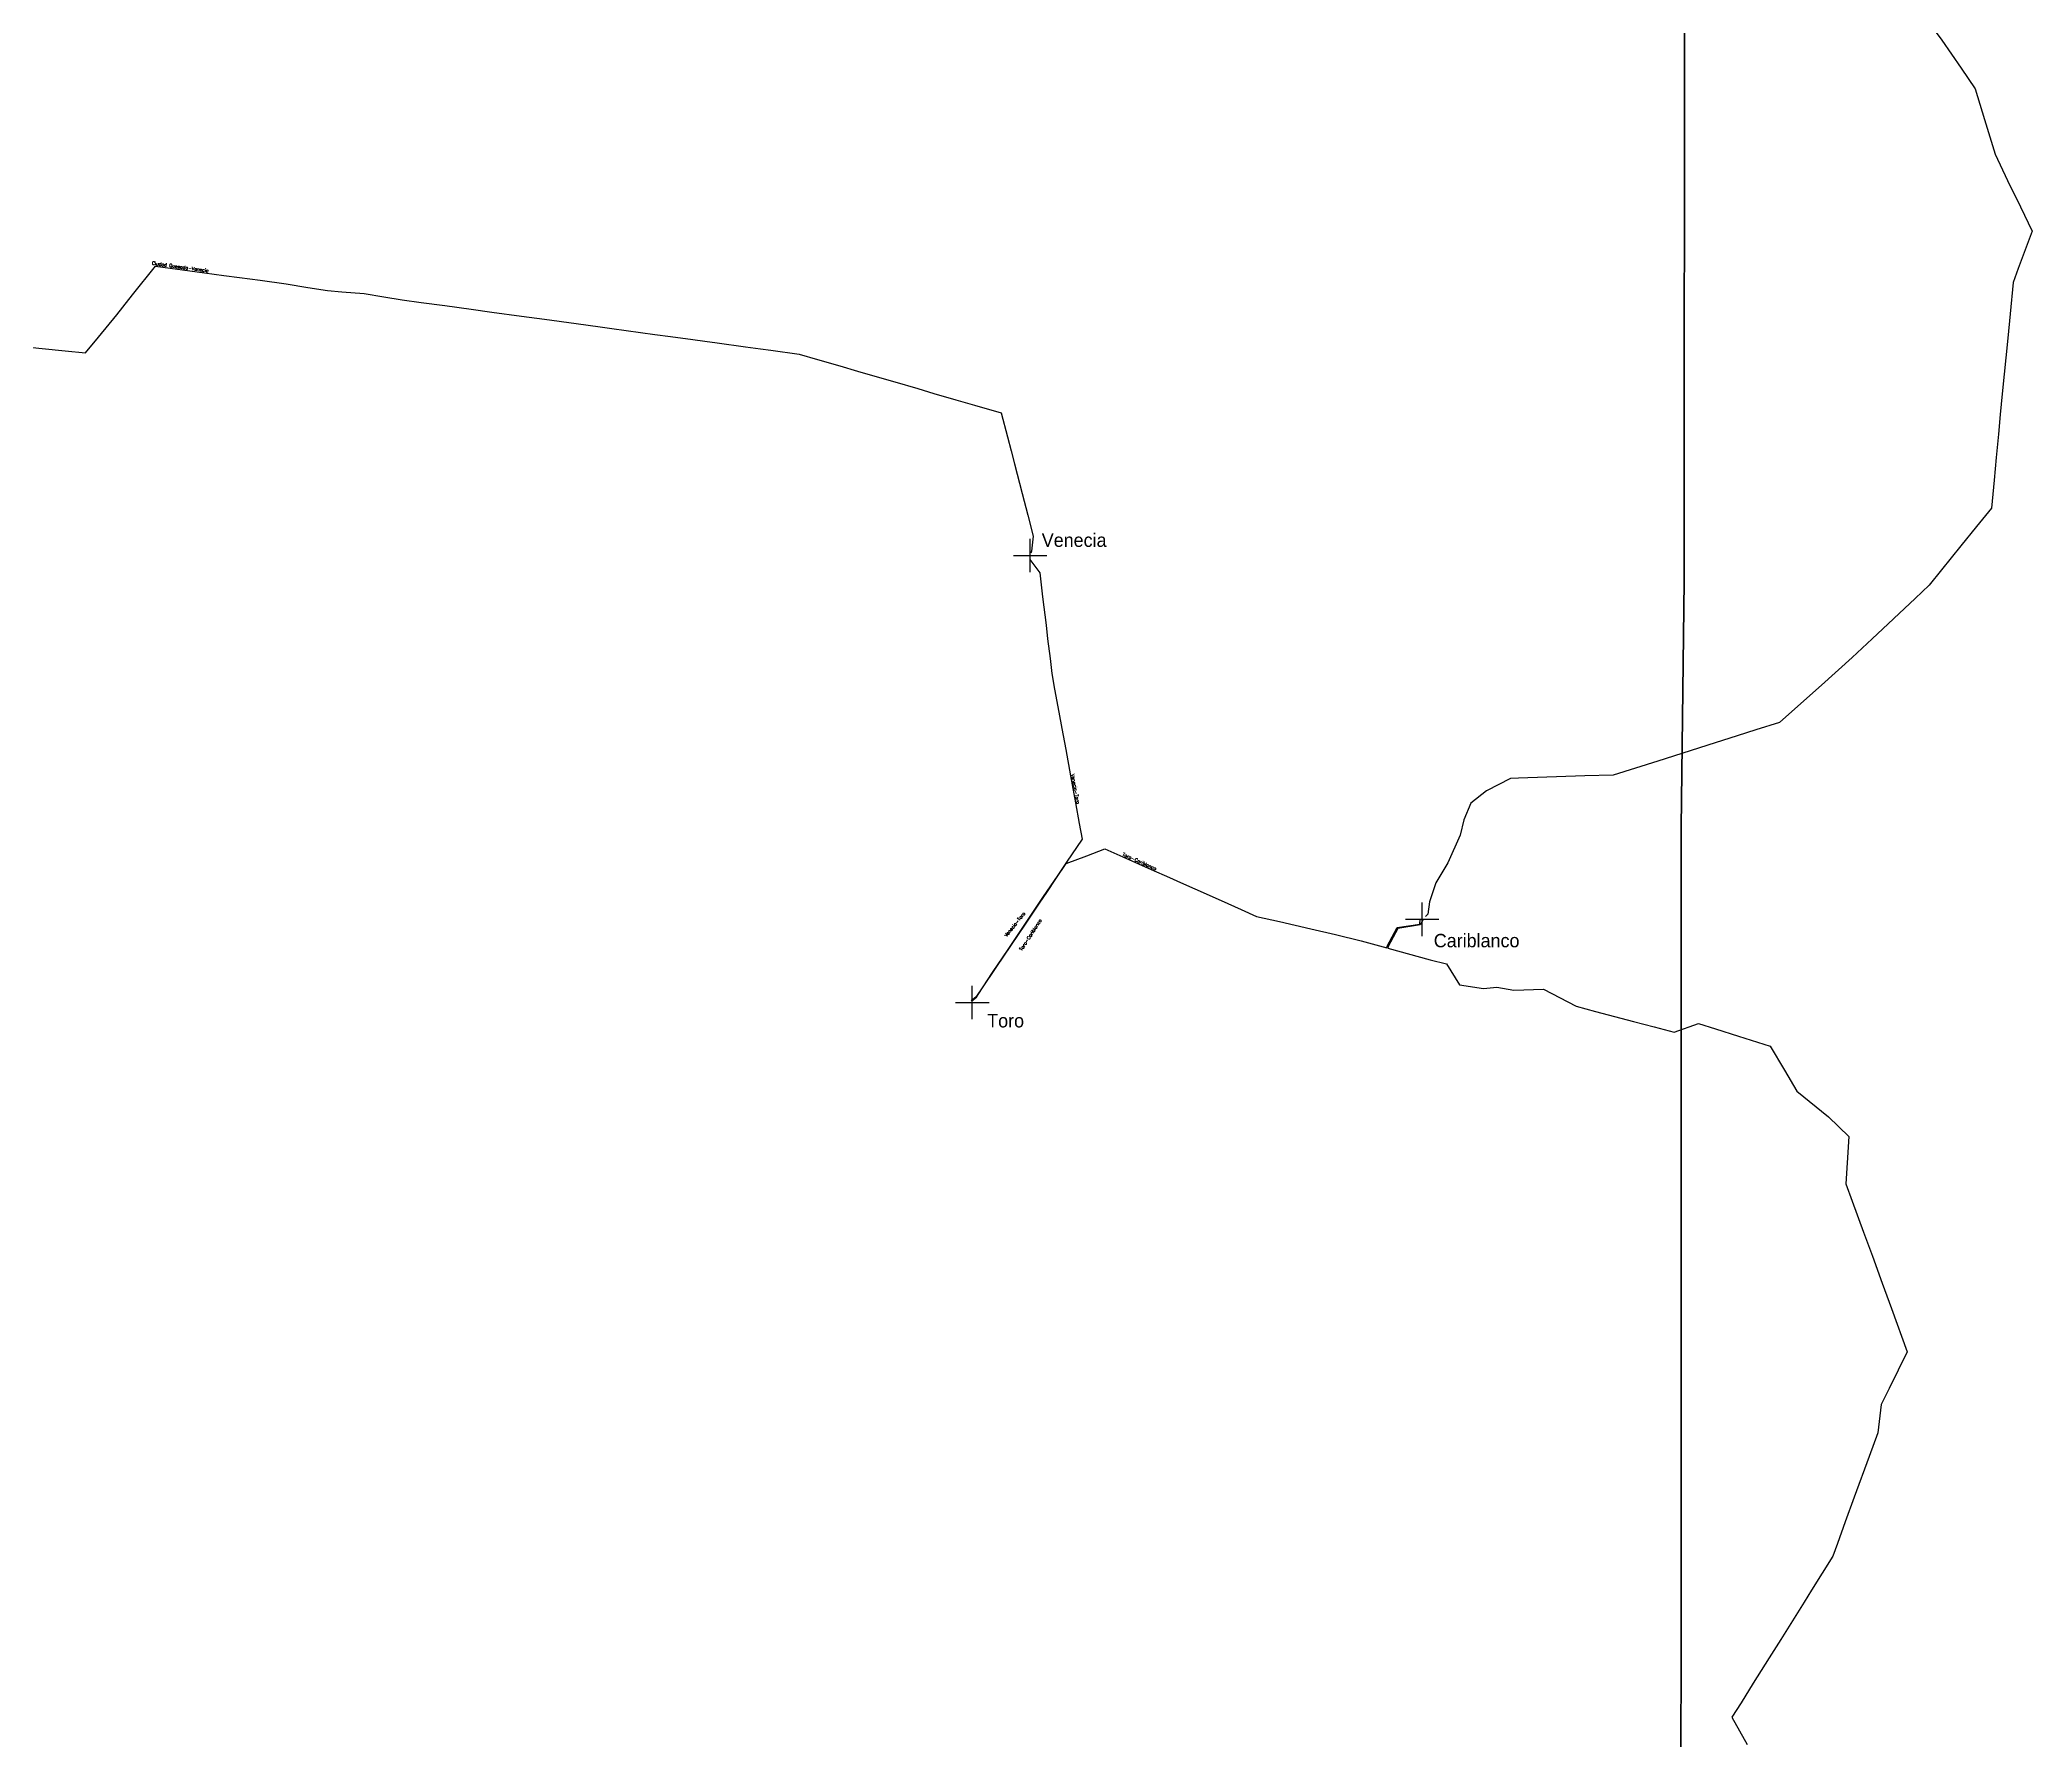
# Model space of a CAD drawing. Extents: x 283583 to 658922, y 889284 to 1241133.
# Drawn here: x 457837 to 487558, y 1125168 to 1150531 of the extents above; entities that cross this region are included whole.
import ezdxf
from ezdxf.enums import TextEntityAlignment as Align

# ---------------------------------------------------------------- set-up
doc = ezdxf.new("R2010")
doc.units = 0
doc.header["$MEASUREMENT"] = 0
for name, color, linetype in [('230 kV', 14, 'Continuous'), ('ALAJUELA', 7, 'Continuous'), ('Circuito', 40, 'Continuous'), ('HEREDIA', 7, 'Continuous'), ('Subestaciones', 7, 'Continuous')]:
    doc.layers.add(name, color=color, linetype=linetype)
doc.styles.add('COMPLEX', font='COMPLEX', dxfattribs={"height": 0.2})

# ---------------------------------------------------------------- blocks, each defined once
blk = doc.blocks.new('UNNAMED')
at = {"color": 0}
for p, q in [((-0.5, 0), (0.5, 0)), ((0, -0.5), (0, 0.5))]:
    blk.add_line(p, q, dxfattribs=at)

msp = doc.modelspace()

# ---------------------------------------------------------------- linework, layer by layer
at = {"layer": '230 kV'}
for points in [[(485998, 1150814), (486211, 1150525), (486499, 1150109), (486708, 1149799), (486847, 1149341), (487004, 1148824), (487192, 1148434), (487383, 1148039), (487558, 1147678), (487347, 1147119), (487274, 1146911), (487228, 1146444), (487193, 1146081), (487112, 1145252), (487082, 1144942), (487054, 1144650), (487021, 1144302), (486989, 1143964), (486951, 1143546), (486727, 1143274), (486494, 1142983), (486206, 1142624), (486023, 1142398), (485811, 1142199), (485172, 1141596), (484872, 1141319), (484414, 1140905), (484060, 1140591), (483786, 1140347), (483434, 1140237), (483157, 1140148), (482828, 1140043), (481974, 1139771), (481308, 1139560), (480882, 1139551), (479893, 1139517), (479775, 1139511), (479417, 1139327), (479182, 1139145), (479080, 1138895), (479023, 1138667), (478840, 1138253), (478663, 1137954), (478566, 1137675), (478541, 1137489), (478506, 1137453)], [(457726, 1145940), (457870, 1145926), (458212, 1145893), (458519, 1145863), (458711, 1146097), (458984, 1146430), (459074, 1146544), (459219, 1146727), (459560, 1147157), (460294, 1147057), (460583, 1147018), (460814, 1146986), (461123, 1146944), (461511, 1146891), (461835, 1146839), (462127, 1146793), (462343, 1146774), (462673, 1146747), (462966, 1146699), (463243, 1146654), (463525, 1146615), (463878, 1146567), (464270, 1146513), (464578, 1146471), (465024, 1146410), (465364, 1146363), (465838, 1146299), (466196, 1146250), (466368, 1146226), (467011, 1146138), (467246, 1146106), (467579, 1146061), (467758, 1146036), (467941, 1146011), (468361, 1145953), (468589, 1145922), (468741, 1145901), (469162, 1145844), (469436, 1145764), (469770, 1145667), (470033, 1145591), (470291, 1145515), (470593, 1145428), (470934, 1145328), (471174, 1145258), (471503, 1145162), (471782, 1145081), (472178, 1144965), (472270, 1144610), (472325, 1144401), (472375, 1144207), (472490, 1143762), (472574, 1143443), (472656, 1143128), (472629, 1142905), (472618, 1142874)], [(472606, 1142811), (472604, 1142779), (472753, 1142579), (472796, 1142224), (472847, 1141799), (472871, 1141596), (472906, 1141302), (472932, 1141078), (472974, 1140847), (473038, 1140503), (473082, 1140259), (473140, 1139945), (473212, 1139551), (473285, 1139152), (473342, 1138842), (473384, 1138610), (473151, 1138264), (473012, 1138056), (472806, 1137751), (472546, 1137363), (472275, 1136961), (472044, 1136617), (471902, 1136405), (471798, 1136251), (471728, 1136197)], [(471734, 1136191), (471807, 1136251), (471891, 1136375), (472114, 1136707), (472541, 1137342), (472659, 1137517), (472751, 1137653), (472858, 1137813), (473005, 1138032), (473148, 1138245), (473455, 1138361), (473726, 1138464), (473991, 1138346), (474459, 1138137), (474644, 1138055), (474895, 1137943), (475236, 1137790), (475558, 1137647), (475756, 1137559), (475987, 1137456), (476329, 1137378), (476797, 1137271), (477163, 1137188), (477547, 1137089), (477931, 1136986), (477937, 1137010), (478086, 1137288), (478423, 1137342), (478428, 1137414)], [(478467, 1137402), (478428, 1137329), (478095, 1137275), (477950, 1137005), (477945, 1136983), (477945, 1136983), (477945, 1136983), (478579, 1136809), (478821, 1136746), (479016, 1136436), (479371, 1136378), (479570, 1136399), (479827, 1136354), (480266, 1136369), (480756, 1136115), (481043, 1136039), (481612, 1135888), (481921, 1135806), (482215, 1135727), (482579, 1135858), (482833, 1135779), (483177, 1135669), (483650, 1135519), (483865, 1135162), (484048, 1134847), (484520, 1134466), (484824, 1134172), (484798, 1133782), (484780, 1133467), (484874, 1133206), (485042, 1132746), (485175, 1132386), (485320, 1131985), (485459, 1131605), (485693, 1130959), (485423, 1130412), (485306, 1130177), (485254, 1129753), (485125, 1129397), (484903, 1128790), (484769, 1128423), (484653, 1128103), (484583, 1127911), (484267, 1127403), (484156, 1127227), (483807, 1126671), (483635, 1126395), (483397, 1126016), (483215, 1125724), (483076, 1125510), (483305, 1125101)]]:
    msp.add_lwpolyline(points, dxfattribs=at)
at = {"layer": 'ALAJUELA', "color": 241}
msp.add_lwpolyline([(482376, 1160883), (482368, 1142457), (482321, 1138782), (482320, 1127396), (482317, 1124026)], dxfattribs=at)
at = {"layer": 'HEREDIA', "color": 241}
msp.add_lwpolyline([(482317, 1124026), (482320, 1127396), (482321, 1138782), (482368, 1142457), (482376, 1160883)], dxfattribs=at)

# ---------------------------------------------------------------- block references
at = {"layer": 'Subestaciones', "color": 91, "xscale": 500, "yscale": 500, "zscale": 1302.938314}
for p in [(472610, 1142840), (478457, 1137413), (471747, 1136172)]:
    msp.add_blockref('UNNAMED', p, dxfattribs=at)

# ---------------------------------------------------------------- texts
at = {"layer": 'Circuito', "style": 'COMPLEX'}
for s, rotation, p in [('Ciudad Quesada-Venecia', -7.7718, (459929, 1147120)), ('Venecia-Toro', -79.6648, (473261, 1139354)), ('Toro-Cariblanco', -24.0239, (474230, 1138253)), ('Venecia-Toro', 51.1688, (472400, 1137320)), ('Toro-Cariblanco', 56.9979, (472636, 1137167))]:
    msp.add_text(s, height=50, rotation=rotation, dxfattribs=at).set_placement(p, align=Align.CENTER)
at = {"layer": 'Subestaciones', "color": 30}
for s, p in [('Venecia', (472783, 1142968)), ('Cariblanco', (478631, 1136995)), ('Toro', (471969, 1135800))]:
    msp.add_text(s, height=200, dxfattribs=at).set_placement(p)

doc.saveas('drawing.dxf')
